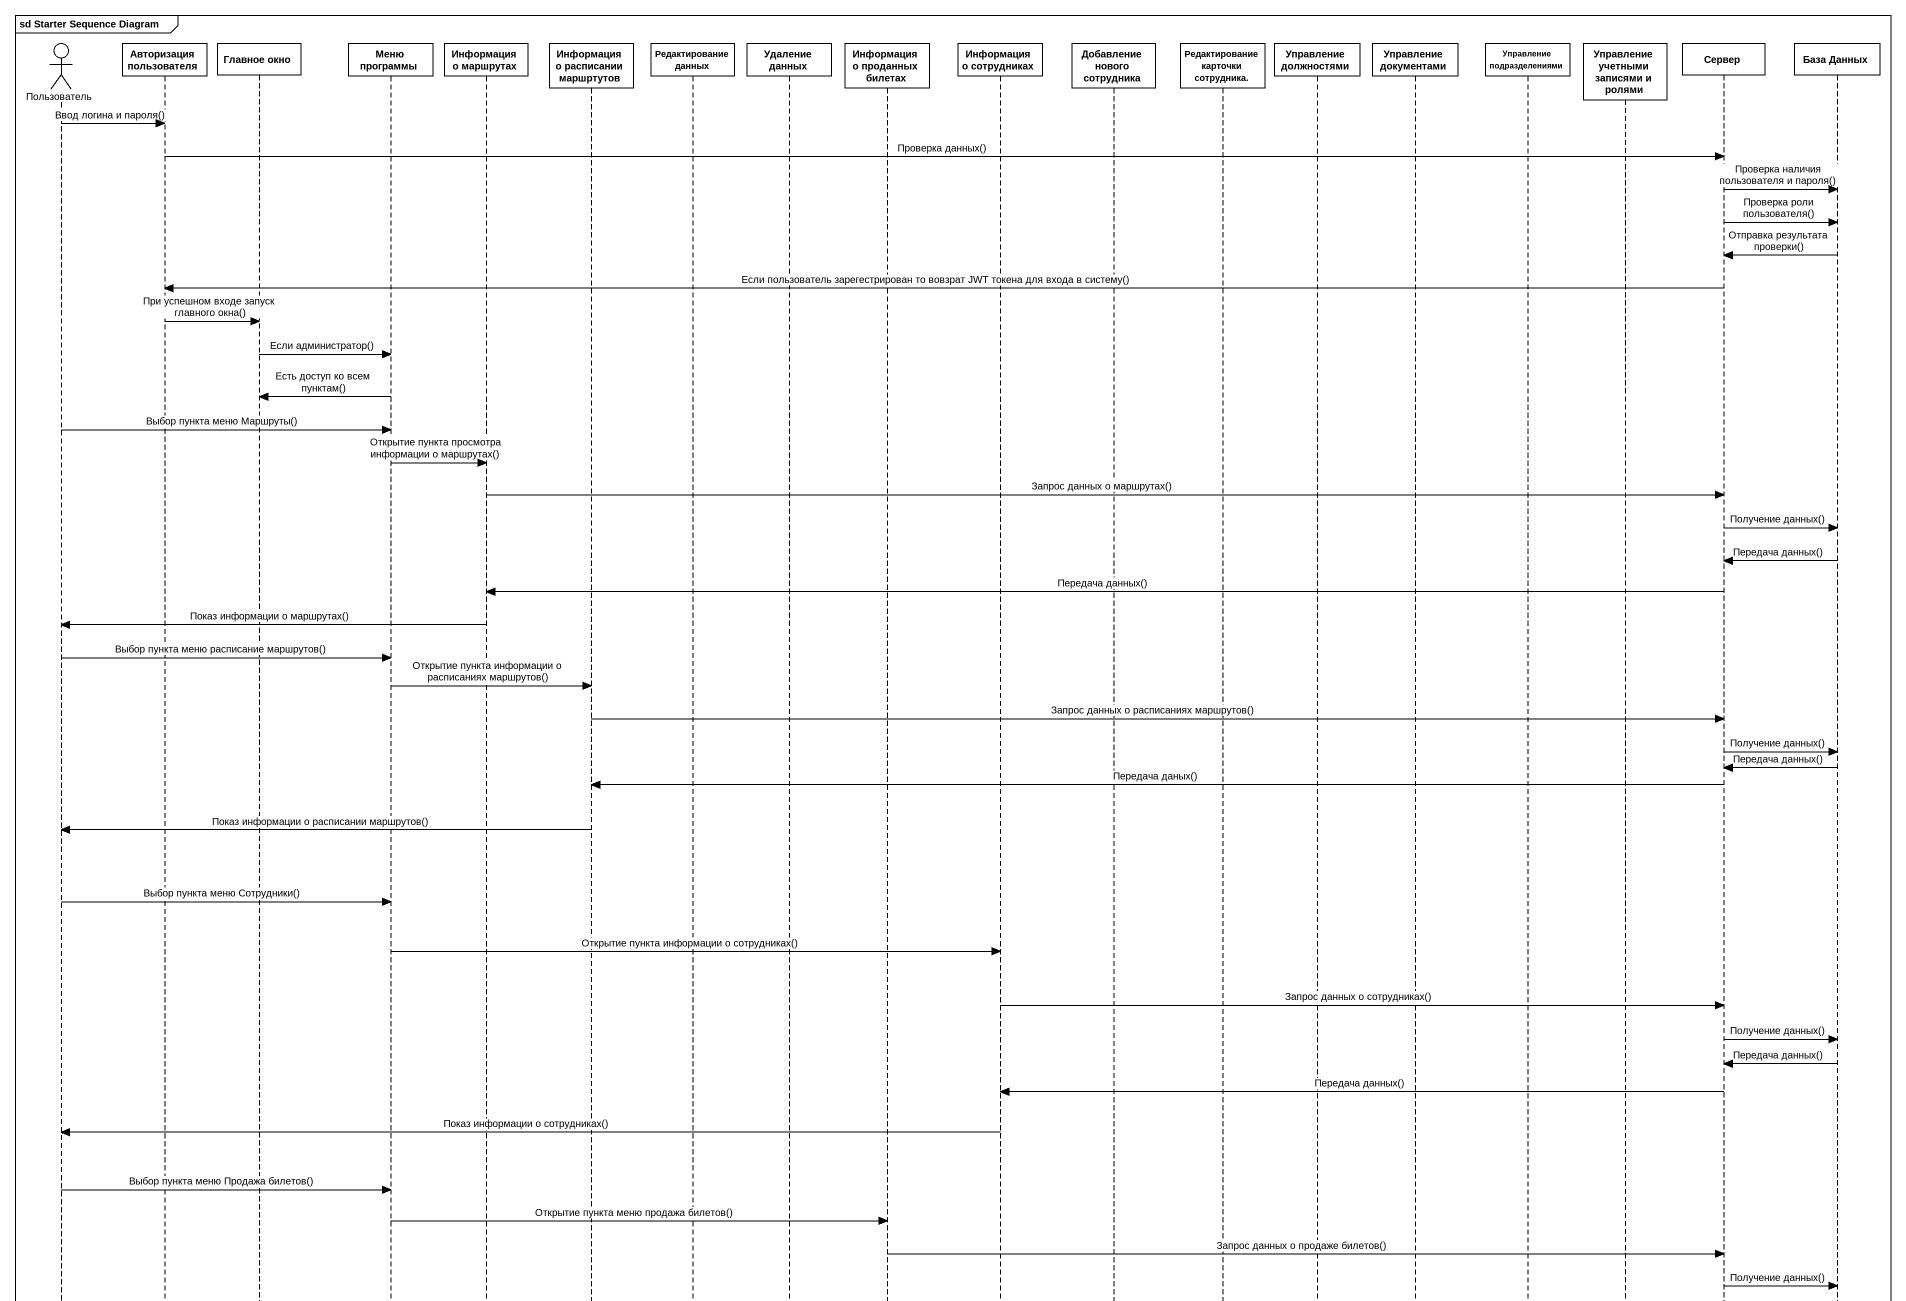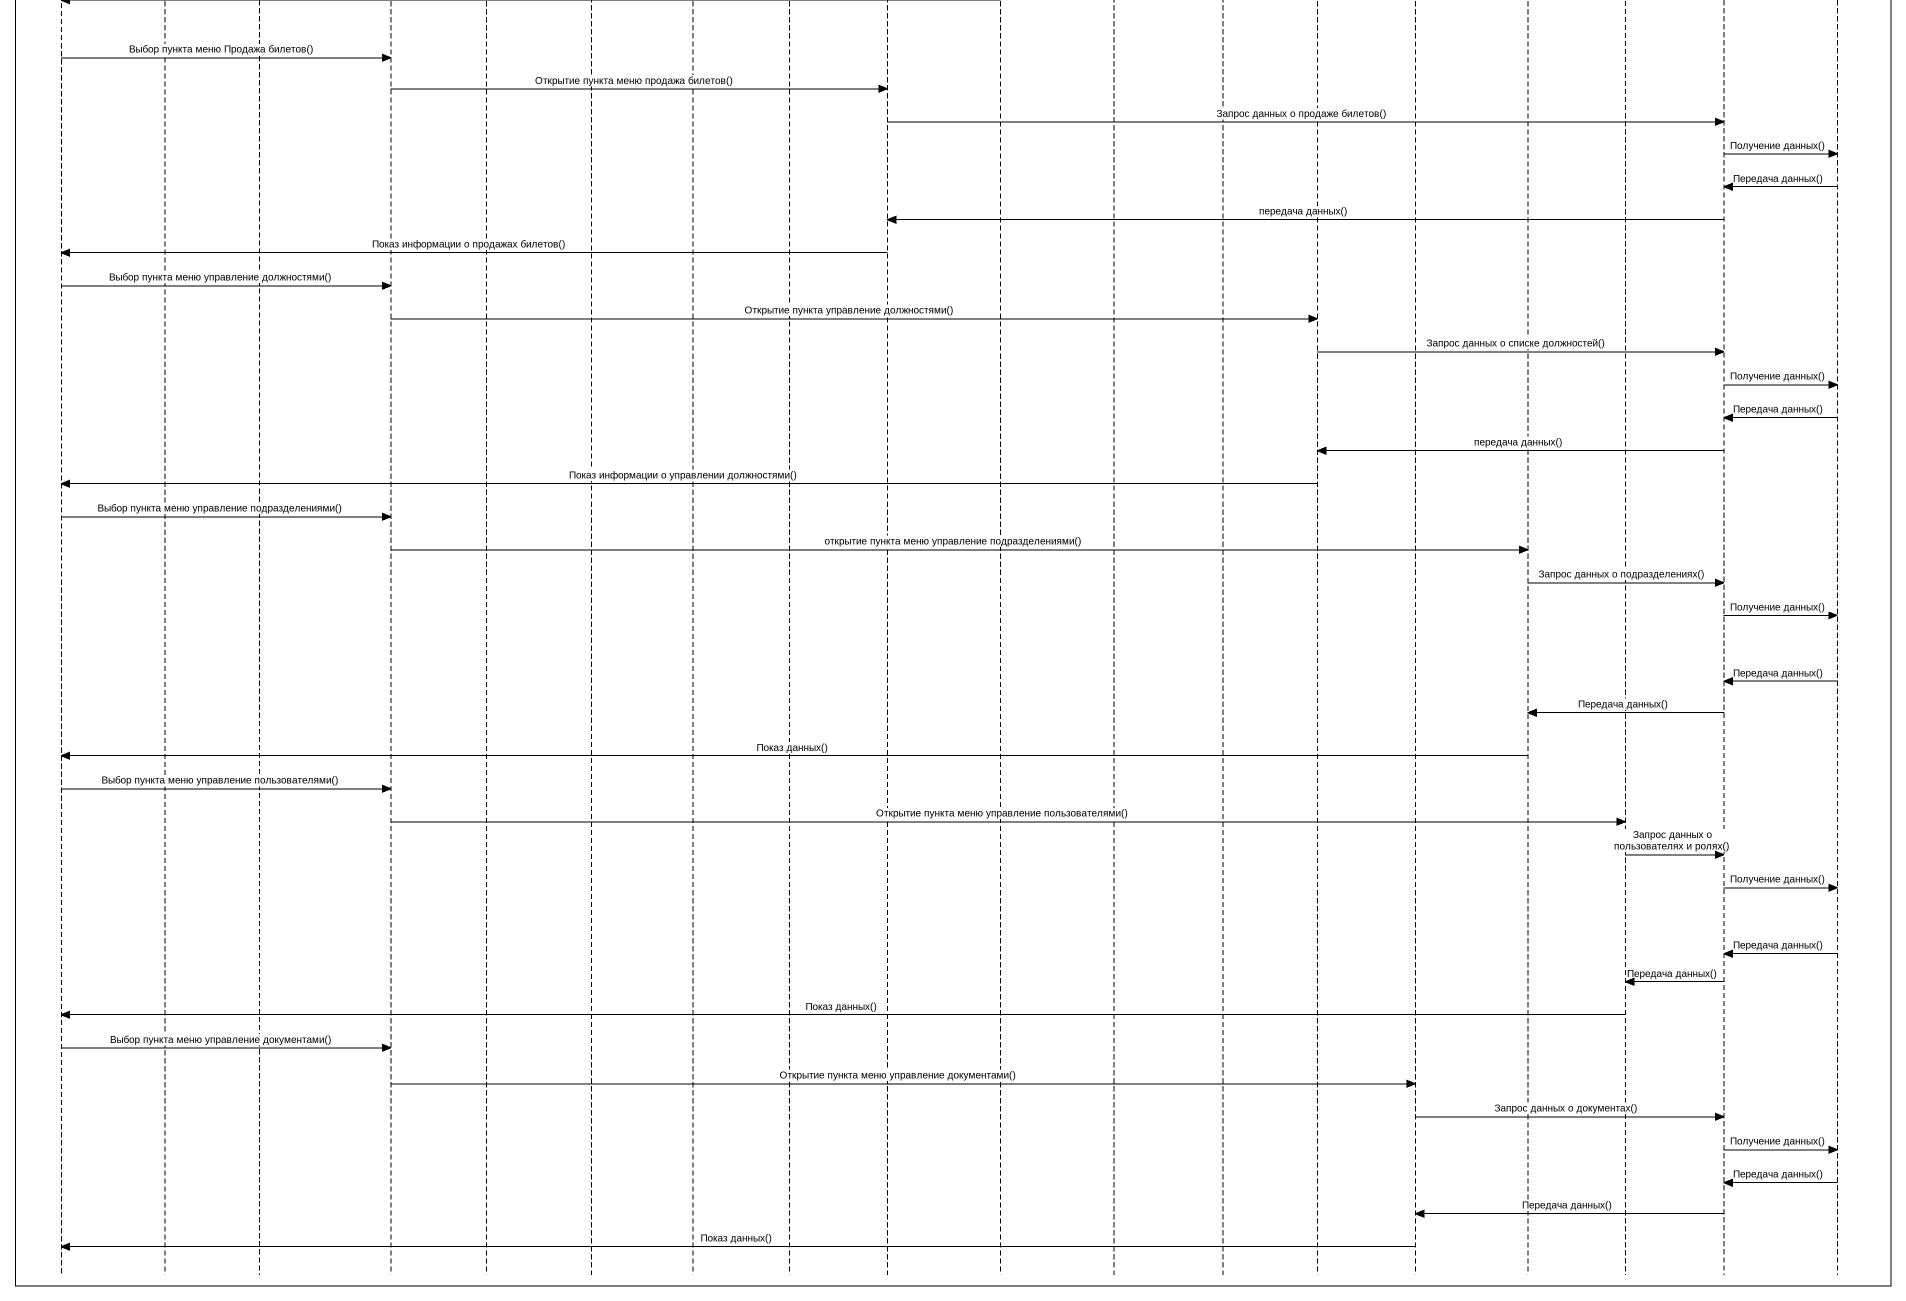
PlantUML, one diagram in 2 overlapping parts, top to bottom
@startuml
mainframe sd Starter Sequence Diagram
hide footbox
actor Пользователь
participant "Авторизация пользователя" as Авторизация_пользователя
participant "Главное окно" as Главное_окно
participant "Меню программы" as Меню_программы
participant "Информация о маршрутах" as Информация_о_маршрутах
participant "Информация о расписании маршртутов" as Информация_о_расписании
participant "Редактирование данных" as Редактирование_данных
participant "Удаление данных" as Удаление_данных
participant "Информация о проданных билетах" as Информация_о_проданных
participant "Информация о сотрудниках" as Информация_о_сотрудниках
participant "Добавление нового сотрудника" as Добавление_нового_сотрудника
participant "Редактирование карточки сотрудника." as Редактирование_карточки
participant "Управление должностями" as Управление_должностями
participant "Управление документами" as Управление_документами
participant "Управление подразделениями" as Управление_подразделениями
participant "Управление учетными записями и ролями" as Управление_учетными
participant Сервер
participant "База Данных" as База_Данных

Пользователь -> Авторизация_пользователя : Ввод логина и пароля()
Авторизация_пользователя -> Сервер : Проверка данных()
Сервер -> База_Данных : Проверка наличия пользователя и пароля()
Сервер -> База_Данных : Проверка роли пользователя()
База_Данных -> Сервер : Отправка результата проверки()
Сервер -> Авторизация_пользователя : Если пользователь зарегестрирован то вовзрат JWT токена для входа в систему()
Авторизация_пользователя -> Главное_окно : При успешном входе запуск главного окна()
Главное_окно -> Меню_программы : Если администратор()
Меню_программы -> Главное_окно : Есть доступ ко всем пунктам()
Пользователь -> Меню_программы : Выбор пункта меню Маршруты()
Меню_программы -> Информация_о_маршрутах : Открытие пункта просмотра информации о маршрутах()
Информация_о_маршрутах -> Сервер : Запрос данных о маршрутах()
Сервер -> База_Данных : Получение данных()
База_Данных -> Сервер : Передача данных()
Сервер -> Информация_о_маршрутах : Передача данных()
Информация_о_маршрутах -> Пользователь : Показ информации о маршрутах()
Пользователь -> Меню_программы : Выбор пункта меню расписание маршрутов()
Меню_программы -> Информация_о_расписании : Открытие пункта информации о расписаниях маршрутов()
Информация_о_расписании -> Сервер : Запрос данных о расписаниях маршрутов()
Сервер -> База_Данных : Получение данных()
База_Данных -> Сервер : Передача данных()
Сервер -> Информация_о_расписании : Передача даных()
Информация_о_расписании -> Пользователь : Показ информации о расписании маршрутов()
Пользователь -> Меню_программы : Выбор пункта меню Сотрудники()
Меню_программы -> Информация_о_сотрудниках : Открытие пункта информации о сотрудниках()
Информация_о_сотрудниках -> Сервер : Запрос данных о сотрудниках()
Сервер -> База_Данных : Получение данных()
База_Данных -> Сервер : Передача данных()
Сервер -> Информация_о_сотрудниках : Передача данных()
Информация_о_сотрудниках -> Пользователь : Показ информации о сотрудниках()
Пользователь -> Меню_программы : Выбор пункта меню Продажа билетов()
Меню_программы -> Информация_о_проданных : Открытие пункта меню продажа билетов()
Информация_о_проданных -> Сервер : Запрос данных о продаже билетов()
Сервер -> База_Данных : Получение данных()
База_Данных -> Сервер : Передача данных()
Сервер -> Информация_о_проданных : передача данных()
Информация_о_проданных -> Пользователь : Показ информации о продажах билетов()
Пользователь -> Меню_программы : Выбор пункта меню управление должностями()
Меню_программы -> Управление_должностями : Открытие пункта управление должностями()
Управление_должностями -> Сервер : Запрос данных о списке должностей()
Сервер -> База_Данных : Получение данных()
База_Данных -> Сервер : Передача данных()
Сервер -> Управление_должностями : передача данных()
Управление_должностями -> Пользователь : Показ информации о управлении должностями()
Пользователь -> Меню_программы : Выбор пункта меню управление подразделениями()
Меню_программы -> Управление_подразделениями : открытие пункта меню управление подразделениями()
Управление_подразделениями -> Сервер : Запрос данных о подразделениях()
Сервер -> База_Данных : Получение данных()
База_Данных -> Сервер : Передача данных()
Сервер -> Управление_подразделениями : Передача данных()
Управление_подразделениями -> Пользователь : Показ данных()
Пользователь -> Меню_программы : Выбор пункта меню управление пользователями()
Меню_программы -> Управление_учетными : Открытие пункта меню управление пользователями()
Управление_учетными -> Сервер : Запрос данных о пользователях и ролях()
Сервер -> База_Данных : Получение данных()
База_Данных -> Сервер : Передача данных()
Сервер -> Управление_учетными : Передача данных()
Управление_учетными -> Пользователь : Показ данных()
Пользователь -> Меню_программы : Выбор пункта меню управление документами()
Меню_программы -> Управление_документами : Открытие пункта меню управление документами()
Управление_документами -> Сервер : Запрос данных о документах()
Сервер -> База_Данных : Получение данных()
База_Данных -> Сервер : Передача данных()
Сервер -> Управление_документами : Передача данных()
Управление_документами -> Пользователь : Показ данных()
@enduml
